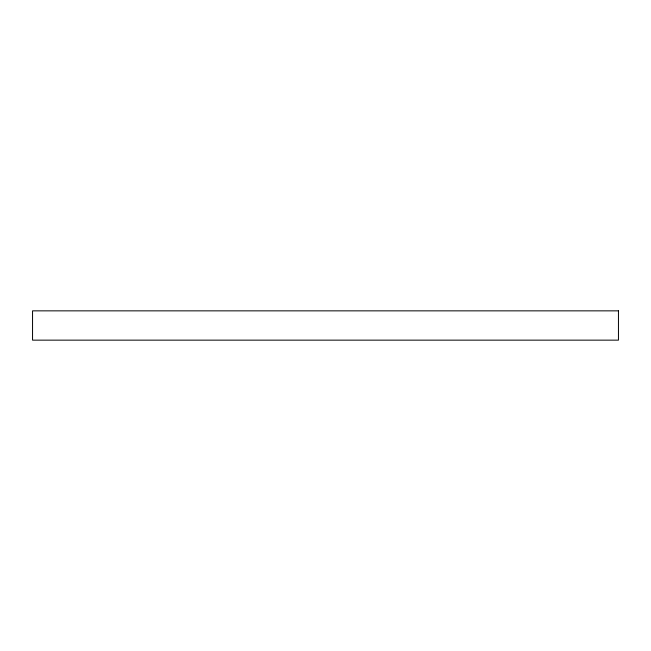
<?xml version="1.0" encoding="UTF-8"?>
<svg xmlns="http://www.w3.org/2000/svg" width="651" height="651" viewBox="0 0 651 651"><rect width="100%" height="100%" fill="white"/><g stroke="black" fill="none" stroke-linecap="round" stroke-linejoin="round"><path stroke-width="0.98" d="M618.45 310.852L32.55 310.852L32.55 340.147L618.45 340.147L618.45 310.852"/></g></svg>
